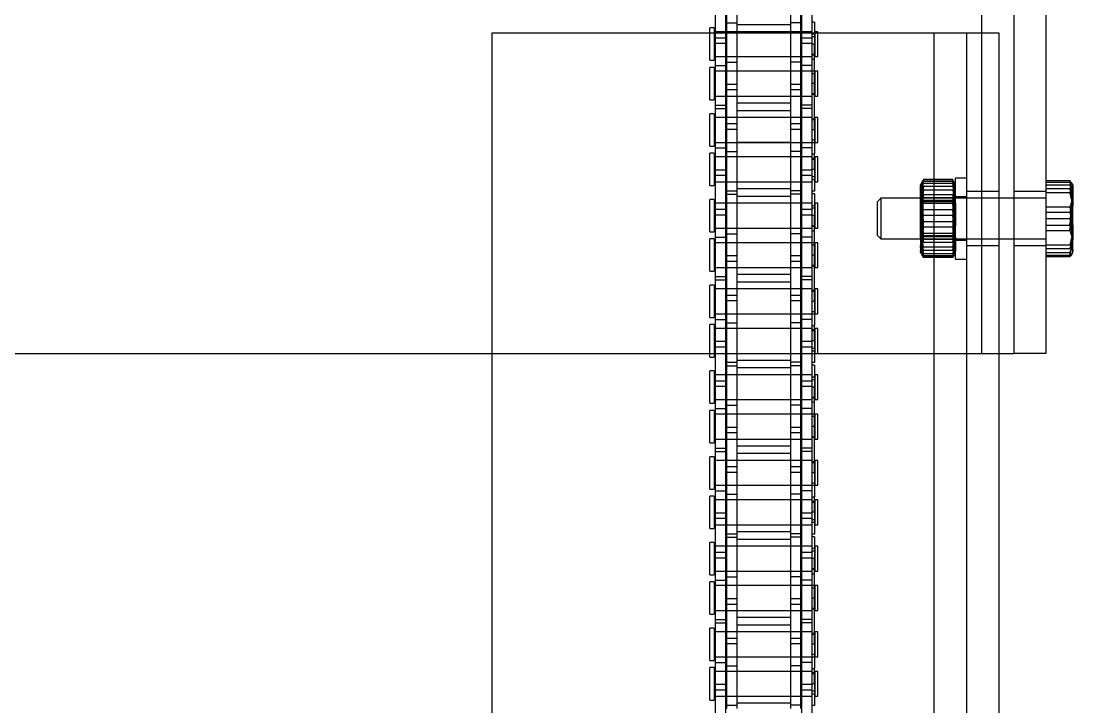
# Model space of a CAD drawing. Header units: metres. Extents: x 0 to 63075, y 0 to 44550.
# Drawn here: x 14245.4 to 14401.1, y 28635.5 to 28737.1 of the extents above; entities that cross this region are included whole.
import ezdxf

# ---------------------------------------------------------------- set-up
doc = ezdxf.new("R2010")
doc.units = ezdxf.units.M
doc.header["$LTSCALE"] = 75
doc.linetypes.add('HIDDEN2', pattern=[4.7625, 3.175, -1.5875])
for name, color, linetype in [('SDM', 7, 'Continuous'), ('SL4', 4, 'Continuous'), ('ST1', 7, 'HIDDEN2')]:
    doc.layers.add(name, color=color, linetype=linetype)

# ---------------------------------------------------------------- blocks, each defined once
blk = doc.blocks.new('A$Ca53c419a')
at = {"layer": 'SL4'}
for p, q in [((2287.24, 420.77), (2287.24, 281.24)), ((1009.76, 281.24), (2334.74, 281.24)), ((2334.74, 281.24), (2334.74, 215.76)), ((2334.74, 249), (2335.47, 249)), ((2335.47, 248.34), (2334.74, 248.34)), ((2334.74, 248.16), (2339, 248.16)), ((2334.92, 248.16), (2334.92, 248.34)), ((2335.47, 248.34), (2335.47, 249)), ((2334.74, 246.64), (2339, 246.64)), ((2334.74, 246.48), (2336.25, 246.48)), ((2334.92, 246.48), (2334.92, 246.64)), ((2336.25, 246.48), (2336.25, 244.96)), ((2336.25, 246.48), (2339.74, 246.48)), ((2334.74, 244.96), (2336.25, 244.96)), ((2336.25, 244.96), (2339.74, 244.96)), ((2334.74, 237.03), (2336.25, 237.03)), ((2336.25, 235.51), (2336.25, 237.03)), ((2336.25, 237.03), (2339.74, 237.03)), ((2334.74, 235.51), (2336.25, 235.51)), ((2334.74, 235.36), (2339, 235.36)), ((2334.92, 235.36), (2334.92, 235.51)), ((2336.25, 235.51), (2339.74, 235.51)), ((2334.74, 233.84), (2339, 233.84)), ((2336.31, 233.51), (2336.31, 233.84)), ((2336.31, 233.51), (2334.74, 233.51)), ((2334.92, 233.47), (2334.74, 233.47)), ((2334.74, 233), (2334.92, 233)), ((2334.92, 233), (2334.92, 233.47)), ((1009.76, 215.76), (2334.74, 215.76)), ((2334.74, 215.76), (2334.74, 206.23)), ((2339.74, 208.76), (2334.74, 208.76)), ((2334.74, 206.23), (1009.76, 206.23)), ((2287.24, 206.23), (2287.24, 204)), ((2304.24, 206.23), (2304.24, 204)), ((2310.24, 204), (2310.24, 206.23)), ((2287.24, 199.24), (2287.24, 204)), ((2387.24, 204), (2287.24, 204)), ((2387.24, 199.24), (2287.24, 199.24)), ((2301.6, 199.24), (2301.6, 195.68)), ((2303.36, 199.24), (2303.36, 195.68)), ((2309, 199.24), (2309, 195.68)), ((2312.88, 199.24), (2312.88, 195.68)), ((2301.99, 195.38), (2302.24, 195.24)), ((2302.24, 195.24), (2302.48, 195.24)), ((2302.48, 195.24), (2306.18, 195.24)), ((2309, 195.68), (2306.18, 195.24)), ((2306.18, 195.24), (2310.94, 195.24)), ((2312.88, 195.68), (2310.94, 195.24)), ((2312.24, 195.24), (2310.94, 195.24)), ((2312.24, 195.24), (2312.49, 195.38)), ((2312.48, 195.43), (2312.88, 195.68))]:
    blk.add_line(p, q, dxfattribs=at)
for points, knots in [([(2302.48, 195.24), (2302.24, 195.29), (2301.94, 195.37), (2301.66, 195.63), (2301.6, 195.68)], [0, 0, 0, 0, 0.788999, 1, 1, 1, 1]), ([(2303.36, 195.68), (2303.13, 195.5), (2302.84, 195.26), (2302.54, 195.24), (2302.48, 195.24)], [0, 0, 0, 0, 0.768151, 1, 1, 1, 1]), ([(2306.18, 195.24), (2306.11, 195.24), (2305.16, 195.24), (2304.22, 195.47), (2303.36, 195.68)], [0, 0, 0, 0, 0.070201, 1, 1, 1, 1]), ([(2310.94, 195.24), (2310.89, 195.24), (2310.24, 195.24), (2309.6, 195.47), (2309, 195.68)], [0, 0, 0, 0, 0.0702006, 1, 1, 1, 1])]:
    blk.add_open_spline(points, degree=3, knots=knots, dxfattribs=at)
at = {"layer": 'ST1'}
for p, q in [((2287.24, 281.24), (2287.24, 208.76)), ((2228.3, 248.16), (2237.4, 248.16)), ((2235.93, 249), (2240.73, 249)), ((2235.93, 249), (2235.93, 248.34)), ((2240.73, 248.34), (2235.93, 248.34)), ((2236.48, 248.34), (2236.48, 233.84)), ((2236.48, 248.16), (2236.48, 246.64)), ((2237.4, 248.16), (2238.26, 248.16)), ((2237.4, 246.64), (2237.4, 248.16)), ((2238.26, 248.16), (2247.35, 248.16)), ((2238.26, 248.16), (2238.26, 246.64)), ((2240.17, 233.84), (2240.17, 248.34)), ((2240.17, 246.64), (2240.17, 248.16)), ((2240.73, 248.34), (2240.73, 249)), ((2241.5, 248.16), (2241.5, 246.64)), ((2241.78, 249), (2246.57, 249)), ((2241.78, 249), (2241.78, 248.34)), ((2246.57, 248.34), (2241.78, 248.34)), ((2242.33, 248.34), (2242.33, 233.84)), ((2242.33, 248.16), (2242.33, 246.64)), ((2246.02, 233.84), (2246.02, 248.34)), ((2246.02, 246.64), (2246.02, 248.16)), ((2246.57, 248.34), (2246.57, 249)), ((2247.35, 248.16), (2247.35, 246.64)), ((2247.35, 248.16), (2253.7, 248.16)), ((2247.85, 248.16), (2247.85, 246.64)), ((2248.63, 249), (2253.43, 249)), ((2248.63, 249), (2248.63, 248.34)), ((2253.43, 248.34), (2248.63, 248.34)), ((2249.18, 248.34), (2249.18, 233.84)), ((2249.18, 248.16), (2249.18, 246.64)), ((2252.87, 233.84), (2252.87, 248.34)), ((2252.87, 246.64), (2252.87, 248.16)), ((2253.43, 248.34), (2253.43, 249)), ((2253.7, 248.16), (2253.7, 246.64)), ((2253.7, 248.16), (2262.8, 248.16)), ((2254.48, 249), (2259.27, 249)), ((2254.48, 249), (2254.48, 248.34)), ((2259.27, 248.34), (2254.48, 248.34)), ((2255.03, 248.34), (2255.03, 233.84)), ((2255.03, 248.16), (2255.03, 246.64)), ((2256.95, 246.64), (2256.95, 248.16)), ((2257.81, 248.16), (2257.81, 246.64)), ((2258.72, 233.84), (2258.72, 248.34)), ((2258.72, 246.64), (2258.72, 248.16)), ((2259.27, 248.34), (2259.27, 249)), ((2261.33, 249), (2266.13, 249)), ((2261.33, 249), (2261.33, 248.34)), ((2266.13, 248.34), (2261.33, 248.34)), ((2261.88, 248.34), (2261.88, 233.84)), ((2261.88, 248.16), (2261.88, 246.64)), ((2262.8, 248.16), (2263.66, 248.16)), ((2262.8, 246.64), (2262.8, 248.16)), ((2263.66, 248.16), (2272.75, 248.16)), ((2263.66, 248.16), (2263.66, 246.64)), ((2265.57, 233.84), (2265.57, 248.34)), ((2265.57, 246.64), (2265.57, 248.16)), ((2266.13, 248.34), (2266.13, 249)), ((2266.9, 248.16), (2266.9, 246.64)), ((2267.18, 249), (2271.97, 249)), ((2267.18, 249), (2267.18, 248.34)), ((2271.97, 248.34), (2267.18, 248.34)), ((2267.73, 248.34), (2267.73, 233.84)), ((2267.73, 248.16), (2267.73, 246.64)), ((2271.42, 233.84), (2271.42, 248.34)), ((2271.42, 246.64), (2271.42, 248.16)), ((2271.97, 248.34), (2271.97, 249)), ((2272.75, 248.16), (2272.75, 246.64)), ((2272.75, 248.16), (2279.1, 248.16)), ((2273.25, 248.16), (2273.25, 246.64)), ((2274.03, 249), (2278.83, 249)), ((2274.03, 249), (2274.03, 248.34)), ((2278.83, 248.34), (2274.03, 248.34)), ((2274.58, 248.34), (2274.58, 233.84)), ((2274.58, 248.16), (2274.58, 246.64)), ((2278.27, 233.84), (2278.27, 248.34)), ((2278.27, 246.64), (2278.27, 248.16)), ((2278.83, 248.34), (2278.83, 249)), ((2279.1, 248.16), (2279.1, 246.64)), ((2279.1, 248.16), (2288.2, 248.16)), ((2279.88, 249), (2284.67, 249)), ((2279.88, 249), (2279.88, 248.34)), ((2284.67, 248.34), (2279.88, 248.34)), ((2280.43, 248.34), (2280.43, 233.84)), ((2280.43, 248.16), (2280.43, 246.64)), ((2282.35, 246.64), (2282.35, 248.16)), ((2283.21, 248.16), (2283.21, 246.64)), ((2284.12, 233.84), (2284.12, 248.34)), ((2284.12, 246.64), (2284.12, 248.16)), ((2284.67, 248.34), (2284.67, 249)), ((2286.73, 249), (2291.53, 249)), ((2286.73, 249), (2286.73, 248.34)), ((2291.53, 248.34), (2286.73, 248.34)), ((2287.28, 248.34), (2287.28, 233.84)), ((2287.28, 248.16), (2287.28, 246.64)), ((2288.2, 248.16), (2289.06, 248.16)), ((2288.2, 246.64), (2288.2, 248.16)), ((2289.06, 248.16), (2298.15, 248.16)), ((2289.06, 248.16), (2289.06, 246.64)), ((2290.97, 233.84), (2290.97, 248.34)), ((2290.97, 246.64), (2290.97, 248.16)), ((2291.53, 248.34), (2291.53, 249)), ((2292.3, 248.16), (2292.3, 246.64)), ((2292.58, 249), (2297.37, 249)), ((2292.58, 249), (2292.58, 248.34)), ((2297.37, 248.34), (2292.58, 248.34)), ((2293.13, 248.34), (2293.13, 233.84)), ((2293.13, 248.16), (2293.13, 246.64)), ((2296.82, 233.84), (2296.82, 248.34)), ((2296.82, 246.64), (2296.82, 248.16)), ((2297.37, 248.34), (2297.37, 249)), ((2298.15, 248.16), (2298.15, 246.64)), ((2298.15, 248.16), (2304.5, 248.16)), ((2298.65, 248.16), (2298.65, 246.64)), ((2299.43, 249), (2304.23, 249)), ((2299.43, 249), (2299.43, 248.34)), ((2304.23, 248.34), (2299.43, 248.34)), ((2299.98, 248.34), (2299.98, 233.84)), ((2299.98, 248.16), (2299.98, 246.64)), ((2303.67, 233.84), (2303.67, 248.34)), ((2303.67, 246.64), (2303.67, 248.16)), ((2304.23, 248.34), (2304.23, 249)), ((2304.5, 248.16), (2304.5, 246.64)), ((2304.5, 248.16), (2313.6, 248.16)), ((2305.28, 249), (2310.07, 249)), ((2305.28, 249), (2305.28, 248.34)), ((2310.07, 248.34), (2305.28, 248.34)), ((2305.83, 248.34), (2305.83, 233.84)), ((2305.83, 248.16), (2305.83, 246.64)), ((2307.75, 246.64), (2307.75, 248.16)), ((2308.61, 248.16), (2308.61, 246.64)), ((2309.52, 233.84), (2309.52, 248.34)), ((2309.52, 246.64), (2309.52, 248.16)), ((2310.07, 248.34), (2310.07, 249)), ((2312.13, 249), (2316.93, 249)), ((2312.13, 249), (2312.13, 248.34)), ((2316.93, 248.34), (2312.13, 248.34)), ((2312.68, 248.34), (2312.68, 233.84)), ((2312.68, 248.16), (2312.68, 246.64)), ((2313.6, 248.16), (2314.46, 248.16)), ((2313.6, 246.64), (2313.6, 248.16)), ((2314.46, 248.16), (2323.55, 248.16)), ((2314.46, 248.16), (2314.46, 246.64)), ((2316.37, 233.84), (2316.37, 248.34)), ((2316.37, 246.64), (2316.37, 248.16)), ((2316.93, 248.34), (2316.93, 249)), ((2317.7, 248.16), (2317.7, 246.64)), ((2317.98, 249), (2322.77, 249)), ((2317.98, 249), (2317.98, 248.34)), ((2322.77, 248.34), (2317.98, 248.34)), ((2318.53, 248.34), (2318.53, 233.84)), ((2318.53, 248.16), (2318.53, 246.64)), ((2322.22, 233.84), (2322.22, 248.34)), ((2322.22, 246.64), (2322.22, 248.16)), ((2322.77, 248.34), (2322.77, 249)), ((2323.55, 248.16), (2323.55, 246.64)), ((2323.55, 248.16), (2329.9, 248.16)), ((2324.05, 248.16), (2324.05, 246.64)), ((2324.83, 249), (2329.63, 249)), ((2324.83, 249), (2324.83, 248.34)), ((2329.63, 248.34), (2324.83, 248.34)), ((2325.38, 248.34), (2325.38, 233.84)), ((2325.38, 248.16), (2325.38, 246.64)), ((2329.07, 233.84), (2329.07, 248.34)), ((2329.07, 246.64), (2329.07, 248.16)), ((2329.63, 248.34), (2329.63, 249)), ((2329.9, 248.16), (2329.9, 246.64)), ((2329.9, 248.16), (2334.74, 248.16)), ((2330.68, 249), (2334.74, 249)), ((2330.68, 249), (2330.68, 248.34)), ((2334.74, 248.34), (2330.68, 248.34)), ((2331.23, 248.34), (2331.23, 233.84)), ((2331.23, 248.16), (2331.23, 246.64)), ((2333.15, 246.64), (2333.15, 248.16)), ((2334.01, 248.16), (2334.01, 246.64)), ((2334.92, 246.64), (2334.92, 248.16)), ((2334.92, 246.64), (2334.92, 248.16)), ((2228.3, 246.64), (2237.4, 246.64)), ((2234.65, 246.48), (2241, 246.48)), ((2235.15, 246.48), (2235.15, 244.96)), ((2236.48, 246.48), (2236.48, 244.96)), ((2237.4, 246.64), (2238.26, 246.64)), ((2238.26, 246.64), (2247.35, 246.64)), ((2240.17, 244.96), (2240.17, 246.48)), ((2241, 246.48), (2241, 244.96)), ((2241, 246.48), (2250.1, 246.48)), ((2242.33, 246.48), (2242.33, 244.96)), ((2244.25, 244.96), (2244.25, 246.48)), ((2245.11, 246.48), (2245.11, 244.96)), ((2246.02, 244.96), (2246.02, 246.48)), ((2247.35, 246.64), (2253.7, 246.64)), ((2249.18, 246.48), (2249.18, 244.96)), ((2250.1, 246.48), (2250.96, 246.48)), ((2250.1, 244.96), (2250.1, 246.48)), ((2250.96, 246.48), (2260.05, 246.48)), ((2250.96, 246.48), (2250.96, 244.96)), ((2252.87, 244.96), (2252.87, 246.48)), ((2253.7, 246.64), (2262.8, 246.64)), ((2254.2, 246.48), (2254.2, 244.96)), ((2255.03, 246.48), (2255.03, 244.96)), ((2258.72, 244.96), (2258.72, 246.48)), ((2260.05, 246.48), (2260.05, 244.96)), ((2260.05, 246.48), (2266.4, 246.48)), ((2260.55, 246.48), (2260.55, 244.96)), ((2261.88, 246.48), (2261.88, 244.96)), ((2262.8, 246.64), (2263.66, 246.64)), ((2263.66, 246.64), (2272.75, 246.64)), ((2265.57, 244.96), (2265.57, 246.48)), ((2266.4, 246.48), (2266.4, 244.96)), ((2266.4, 246.48), (2275.5, 246.48)), ((2267.73, 246.48), (2267.73, 244.96)), ((2269.65, 244.96), (2269.65, 246.48)), ((2270.51, 246.48), (2270.51, 244.96)), ((2271.42, 244.96), (2271.42, 246.48)), ((2272.75, 246.64), (2279.1, 246.64)), ((2274.58, 246.48), (2274.58, 244.96)), ((2275.5, 246.48), (2276.36, 246.48)), ((2275.5, 244.96), (2275.5, 246.48)), ((2276.36, 246.48), (2285.45, 246.48)), ((2276.36, 246.48), (2276.36, 244.96)), ((2278.27, 244.96), (2278.27, 246.48)), ((2279.1, 246.64), (2288.2, 246.64)), ((2279.6, 246.48), (2279.6, 244.96)), ((2280.43, 246.48), (2280.43, 244.96)), ((2284.12, 244.96), (2284.12, 246.48)), ((2285.45, 246.48), (2285.45, 244.96)), ((2285.45, 246.48), (2291.8, 246.48)), ((2285.95, 246.48), (2285.95, 244.96)), ((2287.28, 246.48), (2287.28, 244.96)), ((2288.2, 246.64), (2289.06, 246.64)), ((2289.06, 246.64), (2298.15, 246.64)), ((2290.97, 244.96), (2290.97, 246.48)), ((2291.8, 246.48), (2291.8, 244.96)), ((2291.8, 246.48), (2300.9, 246.48)), ((2293.13, 246.48), (2293.13, 244.96)), ((2295.05, 244.96), (2295.05, 246.48)), ((2295.91, 246.48), (2295.91, 244.96)), ((2296.82, 244.96), (2296.82, 246.48)), ((2298.15, 246.64), (2304.5, 246.64)), ((2299.98, 246.48), (2299.98, 244.96)), ((2300.9, 246.48), (2301.76, 246.48)), ((2300.9, 244.96), (2300.9, 246.48)), ((2301.76, 246.48), (2310.85, 246.48)), ((2301.76, 246.48), (2301.76, 244.96)), ((2303.67, 244.96), (2303.67, 246.48)), ((2304.5, 246.64), (2313.6, 246.64)), ((2305, 246.48), (2305, 244.96)), ((2305.83, 246.48), (2305.83, 244.96)), ((2309.52, 244.96), (2309.52, 246.48)), ((2310.85, 246.48), (2310.85, 244.96)), ((2310.85, 246.48), (2317.2, 246.48)), ((2311.35, 246.48), (2311.35, 244.96)), ((2312.68, 246.48), (2312.68, 244.96)), ((2313.6, 246.64), (2314.46, 246.64)), ((2314.46, 246.64), (2323.55, 246.64)), ((2316.37, 244.96), (2316.37, 246.48)), ((2317.2, 246.48), (2317.2, 244.96)), ((2317.2, 246.48), (2326.3, 246.48)), ((2318.53, 246.48), (2318.53, 244.96)), ((2320.45, 244.96), (2320.45, 246.48)), ((2321.31, 246.48), (2321.31, 244.96)), ((2322.22, 244.96), (2322.22, 246.48)), ((2323.55, 246.64), (2329.9, 246.64)), ((2325.38, 246.48), (2325.38, 244.96)), ((2326.3, 246.48), (2327.16, 246.48)), ((2326.3, 244.96), (2326.3, 246.48)), ((2327.16, 246.48), (2334.74, 246.48)), ((2327.16, 246.48), (2327.16, 244.96)), ((2329.07, 244.96), (2329.07, 246.48)), ((2329.9, 246.64), (2334.74, 246.64)), ((2330.4, 246.48), (2330.4, 244.96)), ((2331.23, 246.48), (2331.23, 244.96)), ((2334.92, 235.51), (2334.92, 246.48)), ((2334.92, 244.96), (2334.92, 246.48)), ((2336.25, 246.48), (2336.25, 244.96)), ((2234.65, 244.96), (2241, 244.96)), ((2235.44, 237.03), (2235.44, 244.96)), ((2236.48, 244.96), (2236.48, 237.03)), ((2240.17, 237.03), (2240.17, 244.96)), ((2240.22, 244.96), (2240.22, 237.03)), ((2241, 244.96), (2250.1, 244.96)), ((2242.29, 237.03), (2242.29, 244.96)), ((2242.33, 244.96), (2242.33, 237.03)), ((2246.02, 237.03), (2246.02, 244.96)), ((2247.07, 244.96), (2247.07, 237.03)), ((2248.14, 237.03), (2248.14, 244.96)), ((2249.18, 244.96), (2249.18, 237.03)), ((2250.1, 244.96), (2250.96, 244.96)), ((2250.96, 244.96), (2260.05, 244.96)), ((2252.87, 237.03), (2252.87, 244.96)), ((2252.92, 244.96), (2252.92, 237.03)), ((2254.99, 237.03), (2254.99, 244.96)), ((2255.03, 244.96), (2255.03, 237.03)), ((2258.72, 237.03), (2258.72, 244.96)), ((2259.77, 244.96), (2259.77, 237.03)), ((2260.05, 244.96), (2266.4, 244.96)), ((2260.84, 237.03), (2260.84, 244.96)), ((2261.88, 244.96), (2261.88, 237.03)), ((2265.57, 237.03), (2265.57, 244.96)), ((2265.62, 244.96), (2265.62, 237.03)), ((2266.4, 244.96), (2275.5, 244.96)), ((2267.69, 237.03), (2267.69, 244.96)), ((2267.73, 244.96), (2267.73, 237.03)), ((2271.42, 237.03), (2271.42, 244.96)), ((2272.47, 244.96), (2272.47, 237.03)), ((2273.54, 237.03), (2273.54, 244.96)), ((2274.58, 244.96), (2274.58, 237.03)), ((2275.5, 244.96), (2276.36, 244.96)), ((2276.36, 244.96), (2285.45, 244.96)), ((2278.27, 237.03), (2278.27, 244.96)), ((2278.32, 244.96), (2278.32, 237.03)), ((2280.39, 237.03), (2280.39, 244.96)), ((2280.43, 244.96), (2280.43, 237.03)), ((2284.12, 237.03), (2284.12, 244.96)), ((2285.17, 244.96), (2285.17, 237.03)), ((2285.45, 244.96), (2291.8, 244.96)), ((2286.24, 237.03), (2286.24, 244.96)), ((2287.28, 244.96), (2287.28, 237.03)), ((2290.97, 237.03), (2290.97, 244.96)), ((2291.02, 244.96), (2291.02, 237.03)), ((2291.8, 244.96), (2300.9, 244.96)), ((2293.09, 237.03), (2293.09, 244.96)), ((2293.13, 244.96), (2293.13, 237.03)), ((2296.82, 237.03), (2296.82, 244.96)), ((2297.87, 244.96), (2297.87, 237.03)), ((2298.94, 237.03), (2298.94, 244.96)), ((2299.98, 244.96), (2299.98, 237.03)), ((2300.9, 244.96), (2301.76, 244.96)), ((2301.76, 244.96), (2310.85, 244.96)), ((2303.67, 237.03), (2303.67, 244.96)), ((2303.72, 244.96), (2303.72, 237.03)), ((2305.79, 237.03), (2305.79, 244.96)), ((2305.83, 244.96), (2305.83, 237.03)), ((2309.52, 237.03), (2309.52, 244.96)), ((2310.57, 244.96), (2310.57, 237.03)), ((2310.85, 244.96), (2317.2, 244.96)), ((2311.64, 237.03), (2311.64, 244.96)), ((2312.68, 244.96), (2312.68, 237.03)), ((2316.37, 237.03), (2316.37, 244.96)), ((2316.42, 244.96), (2316.42, 237.03)), ((2317.2, 244.96), (2326.3, 244.96)), ((2318.49, 237.03), (2318.49, 244.96)), ((2318.53, 244.96), (2318.53, 237.03)), ((2322.22, 237.03), (2322.22, 244.96)), ((2323.27, 244.96), (2323.27, 237.03)), ((2324.34, 237.03), (2324.34, 244.96)), ((2325.38, 244.96), (2325.38, 237.03)), ((2326.3, 244.96), (2327.16, 244.96)), ((2327.16, 244.96), (2334.74, 244.96)), ((2329.07, 237.03), (2329.07, 244.96)), ((2329.12, 244.96), (2329.12, 237.03)), ((2331.19, 237.03), (2331.19, 244.96)), ((2331.23, 244.96), (2331.23, 237.03)), ((2334.92, 237.03), (2334.92, 244.96)), ((2335.97, 244.96), (2335.97, 237.03)), ((2234.65, 237.03), (2241, 237.03)), ((2235.15, 235.51), (2235.15, 237.03)), ((2236.48, 237.03), (2236.48, 235.51)), ((2240.17, 235.51), (2240.17, 237.03)), ((2241, 235.51), (2241, 237.03)), ((2241, 237.03), (2250.1, 237.03)), ((2242.33, 237.03), (2242.33, 235.51)), ((2244.25, 235.51), (2244.25, 237.03)), ((2245.11, 237.03), (2245.11, 235.51)), ((2246.02, 235.51), (2246.02, 237.03)), ((2249.18, 237.03), (2249.18, 235.51)), ((2250.1, 237.03), (2250.96, 237.03)), ((2250.1, 235.51), (2250.1, 237.03)), ((2250.96, 237.03), (2260.05, 237.03)), ((2250.96, 237.03), (2250.96, 235.51)), ((2252.87, 235.51), (2252.87, 237.03)), ((2254.2, 235.51), (2254.2, 237.03)), ((2255.03, 237.03), (2255.03, 235.51)), ((2258.72, 235.51), (2258.72, 237.03)), ((2260.05, 235.51), (2260.05, 237.03)), ((2260.05, 237.03), (2266.4, 237.03)), ((2260.55, 235.51), (2260.55, 237.03)), ((2261.88, 237.03), (2261.88, 235.51)), ((2265.57, 235.51), (2265.57, 237.03)), ((2266.4, 235.51), (2266.4, 237.03)), ((2266.4, 237.03), (2275.5, 237.03)), ((2267.73, 237.03), (2267.73, 235.51)), ((2269.65, 235.51), (2269.65, 237.03)), ((2270.51, 237.03), (2270.51, 235.51)), ((2271.42, 235.51), (2271.42, 237.03)), ((2274.58, 237.03), (2274.58, 235.51)), ((2275.5, 237.03), (2276.36, 237.03)), ((2275.5, 235.51), (2275.5, 237.03)), ((2276.36, 237.03), (2285.45, 237.03)), ((2276.36, 237.03), (2276.36, 235.51)), ((2278.27, 235.51), (2278.27, 237.03)), ((2279.6, 235.51), (2279.6, 237.03)), ((2280.43, 237.03), (2280.43, 235.51)), ((2284.12, 235.51), (2284.12, 237.03)), ((2285.45, 235.51), (2285.45, 237.03)), ((2285.45, 237.03), (2291.8, 237.03)), ((2285.95, 235.51), (2285.95, 237.03)), ((2287.28, 237.03), (2287.28, 235.51)), ((2290.97, 235.51), (2290.97, 237.03)), ((2291.8, 235.51), (2291.8, 237.03)), ((2291.8, 237.03), (2300.9, 237.03)), ((2293.13, 237.03), (2293.13, 235.51)), ((2295.05, 235.51), (2295.05, 237.03)), ((2295.91, 237.03), (2295.91, 235.51)), ((2296.82, 235.51), (2296.82, 237.03)), ((2299.98, 237.03), (2299.98, 235.51)), ((2300.9, 237.03), (2301.76, 237.03)), ((2300.9, 235.51), (2300.9, 237.03)), ((2301.76, 237.03), (2310.85, 237.03)), ((2301.76, 237.03), (2301.76, 235.51)), ((2303.67, 235.51), (2303.67, 237.03)), ((2305, 235.51), (2305, 237.03)), ((2305.83, 237.03), (2305.83, 235.51)), ((2309.52, 235.51), (2309.52, 237.03)), ((2310.85, 235.51), (2310.85, 237.03)), ((2310.85, 237.03), (2317.2, 237.03)), ((2311.35, 235.51), (2311.35, 237.03)), ((2312.68, 237.03), (2312.68, 235.51)), ((2316.37, 235.51), (2316.37, 237.03)), ((2317.2, 235.51), (2317.2, 237.03)), ((2317.2, 237.03), (2326.3, 237.03)), ((2318.53, 237.03), (2318.53, 235.51)), ((2320.45, 235.51), (2320.45, 237.03)), ((2321.31, 237.03), (2321.31, 235.51)), ((2322.22, 235.51), (2322.22, 237.03)), ((2325.38, 237.03), (2325.38, 235.51)), ((2326.3, 237.03), (2327.16, 237.03)), ((2326.3, 235.51), (2326.3, 237.03)), ((2327.16, 237.03), (2334.74, 237.03)), ((2327.16, 237.03), (2327.16, 235.51)), ((2329.07, 235.51), (2329.07, 237.03)), ((2330.4, 235.51), (2330.4, 237.03)), ((2331.23, 237.03), (2331.23, 235.51)), ((2334.92, 235.51), (2334.92, 237.03)), ((2336.25, 235.51), (2336.25, 237.03)), ((2228.3, 235.36), (2237.4, 235.36)), ((2234.65, 235.51), (2241, 235.51)), ((2236.48, 235.36), (2236.48, 233.84)), ((2237.4, 235.36), (2238.26, 235.36)), ((2237.4, 233.84), (2237.4, 235.36)), ((2238.26, 235.36), (2247.35, 235.36)), ((2238.26, 235.36), (2238.26, 233.84)), ((2240.17, 233.84), (2240.17, 235.36)), ((2241, 235.51), (2250.1, 235.51)), ((2241.5, 233.84), (2241.5, 235.36)), ((2242.33, 235.36), (2242.33, 233.51)), ((2246.02, 233.84), (2246.02, 235.36)), ((2247.35, 233.84), (2247.35, 235.36)), ((2247.35, 235.36), (2253.7, 235.36)), ((2247.85, 233.84), (2247.85, 235.36)), ((2249.18, 235.36), (2249.18, 233.84)), ((2250.1, 235.51), (2250.96, 235.51)), ((2250.96, 235.51), (2260.05, 235.51)), ((2252.87, 233.51), (2252.87, 235.36)), ((2253.7, 233.84), (2253.7, 235.36)), ((2253.7, 235.36), (2262.8, 235.36)), ((2255.03, 235.36), (2255.03, 233.84)), ((2256.95, 233.84), (2256.95, 235.36)), ((2257.81, 235.36), (2257.81, 233.84)), ((2258.72, 233.84), (2258.72, 235.36)), ((2260.05, 235.51), (2266.4, 235.51)), ((2261.88, 235.36), (2261.88, 233.84)), ((2262.8, 235.36), (2263.66, 235.36)), ((2262.8, 233.84), (2262.8, 235.36)), ((2263.66, 235.36), (2272.75, 235.36)), ((2263.66, 235.36), (2263.66, 233.84)), ((2265.57, 233.84), (2265.57, 235.36)), ((2266.4, 235.51), (2275.5, 235.51)), ((2266.9, 233.84), (2266.9, 235.36)), ((2267.73, 235.36), (2267.73, 233.51)), ((2271.42, 233.84), (2271.42, 235.36)), ((2272.75, 233.84), (2272.75, 235.36)), ((2272.75, 235.36), (2279.1, 235.36)), ((2273.25, 233.84), (2273.25, 235.36)), ((2274.58, 235.36), (2274.58, 233.84)), ((2275.5, 235.51), (2276.36, 235.51)), ((2276.36, 235.51), (2285.45, 235.51)), ((2278.27, 233.51), (2278.27, 235.36)), ((2279.1, 233.84), (2279.1, 235.36)), ((2279.1, 235.36), (2288.2, 235.36)), ((2280.43, 235.36), (2280.43, 233.84)), ((2282.35, 233.84), (2282.35, 235.36)), ((2283.21, 235.36), (2283.21, 233.84)), ((2284.12, 233.84), (2284.12, 235.36)), ((2285.45, 235.51), (2291.8, 235.51)), ((2287.28, 235.36), (2287.28, 233.84)), ((2288.2, 235.36), (2289.06, 235.36)), ((2288.2, 233.84), (2288.2, 235.36)), ((2289.06, 235.36), (2298.15, 235.36)), ((2289.06, 235.36), (2289.06, 233.84)), ((2290.97, 233.84), (2290.97, 235.36)), ((2291.8, 235.51), (2300.9, 235.51)), ((2292.3, 233.84), (2292.3, 235.36)), ((2293.13, 235.36), (2293.13, 233.51)), ((2296.82, 233.84), (2296.82, 235.36)), ((2298.15, 233.84), (2298.15, 235.36)), ((2298.15, 235.36), (2304.5, 235.36)), ((2298.65, 233.84), (2298.65, 235.36)), ((2299.98, 235.36), (2299.98, 233.84)), ((2300.9, 235.51), (2301.76, 235.51)), ((2301.76, 235.51), (2310.85, 235.51)), ((2303.67, 233.51), (2303.67, 235.36)), ((2304.5, 233.84), (2304.5, 235.36)), ((2304.5, 235.36), (2313.6, 235.36)), ((2305.83, 235.36), (2305.83, 233.84)), ((2307.75, 233.84), (2307.75, 235.36)), ((2308.61, 235.36), (2308.61, 233.84)), ((2309.52, 233.84), (2309.52, 235.36)), ((2310.85, 235.51), (2317.2, 235.51)), ((2312.68, 235.36), (2312.68, 233.84)), ((2313.6, 235.36), (2314.46, 235.36)), ((2313.6, 233.84), (2313.6, 235.36)), ((2314.46, 235.36), (2323.55, 235.36)), ((2314.46, 235.36), (2314.46, 233.84)), ((2316.37, 233.84), (2316.37, 235.36)), ((2317.2, 235.51), (2326.3, 235.51)), ((2317.7, 233.84), (2317.7, 235.36)), ((2318.53, 235.36), (2318.53, 233.51)), ((2322.22, 233.84), (2322.22, 235.36)), ((2323.55, 233.84), (2323.55, 235.36)), ((2323.55, 235.36), (2329.9, 235.36)), ((2324.05, 233.84), (2324.05, 235.36)), ((2325.38, 235.36), (2325.38, 233.84)), ((2326.3, 235.51), (2327.16, 235.51)), ((2327.16, 235.51), (2334.74, 235.51)), ((2329.07, 233.51), (2329.07, 235.36)), ((2329.9, 233.84), (2329.9, 235.36)), ((2329.9, 235.36), (2334.74, 235.36)), ((2331.23, 235.36), (2331.23, 233.84)), ((2333.15, 233.84), (2333.15, 235.36)), ((2334.01, 235.36), (2334.01, 233.84)), ((2334.92, 233.84), (2334.92, 235.36)), ((2334.92, 233.84), (2334.92, 235.36)), ((2228.3, 233.84), (2237.4, 233.84)), ((2235.1, 233.51), (2235.1, 233.84)), ((2236.85, 233.84), (2236.85, 233.47)), ((2237.22, 233.51), (2237.22, 233.84)), ((2237.4, 233.84), (2238.26, 233.84)), ((2238.26, 233.84), (2247.35, 233.84)), ((2238.33, 233.51), (2238.33, 233.84)), ((2239.8, 233.47), (2239.8, 233.84)), ((2239.95, 233.51), (2239.95, 233.84)), ((2240.62, 233.84), (2240.62, 233.51)), ((2242.7, 233.84), (2242.7, 233.47)), ((2244.18, 233.51), (2244.18, 233.84)), ((2245.65, 233.47), (2245.65, 233.84)), ((2245.8, 233.51), (2245.8, 233.84)), ((2247.35, 233.84), (2253.7, 233.84)), ((2249.41, 233.51), (2249.41, 233.84)), ((2249.55, 233.84), (2249.55, 233.47)), ((2251.03, 233.51), (2251.03, 233.84)), ((2252.5, 233.47), (2252.5, 233.84)), ((2253.7, 233.84), (2262.8, 233.84)), ((2254.58, 233.51), (2254.58, 233.84)), ((2255.26, 233.51), (2255.26, 233.84)), ((2255.4, 233.84), (2255.4, 233.47)), ((2256.88, 233.51), (2256.88, 233.84)), ((2257.98, 233.51), (2257.98, 233.84)), ((2258.35, 233.47), (2258.35, 233.84)), ((2260.11, 233.51), (2260.11, 233.84)), ((2260.5, 233.51), (2260.5, 233.84)), ((2262.25, 233.84), (2262.25, 233.47)), ((2262.62, 233.51), (2262.62, 233.84)), ((2262.8, 233.84), (2263.66, 233.84)), ((2263.66, 233.84), (2272.75, 233.84)), ((2263.73, 233.51), (2263.73, 233.84)), ((2265.2, 233.47), (2265.2, 233.84)), ((2265.35, 233.51), (2265.35, 233.84)), ((2266.02, 233.84), (2266.02, 233.51)), ((2268.1, 233.84), (2268.1, 233.47)), ((2269.58, 233.51), (2269.58, 233.84)), ((2271.05, 233.47), (2271.05, 233.84)), ((2271.19, 233.51), (2271.19, 233.84)), ((2272.75, 233.84), (2279.1, 233.84)), ((2274.81, 233.51), (2274.81, 233.84)), ((2274.95, 233.84), (2274.95, 233.47)), ((2276.43, 233.51), (2276.43, 233.84)), ((2277.9, 233.47), (2277.9, 233.84)), ((2279.1, 233.84), (2288.2, 233.84)), ((2279.98, 233.51), (2279.98, 233.84)), ((2280.66, 233.51), (2280.66, 233.84)), ((2280.8, 233.84), (2280.8, 233.47)), ((2282.28, 233.51), (2282.28, 233.84)), ((2283.38, 233.51), (2283.38, 233.84)), ((2283.75, 233.47), (2283.75, 233.84)), ((2285.51, 233.51), (2285.51, 233.84)), ((2285.9, 233.51), (2285.9, 233.84)), ((2287.65, 233.84), (2287.65, 233.47)), ((2288.02, 233.51), (2288.02, 233.84)), ((2288.2, 233.84), (2289.06, 233.84)), ((2289.06, 233.84), (2298.15, 233.84)), ((2289.13, 233.51), (2289.13, 233.84)), ((2290.6, 233.47), (2290.6, 233.84)), ((2290.75, 233.51), (2290.75, 233.84)), ((2291.42, 233.84), (2291.42, 233.51)), ((2293.5, 233.84), (2293.5, 233.47)), ((2294.98, 233.51), (2294.98, 233.84)), ((2296.45, 233.47), (2296.45, 233.84)), ((2296.59, 233.51), (2296.59, 233.84)), ((2298.15, 233.84), (2304.5, 233.84)), ((2300.21, 233.51), (2300.21, 233.84)), ((2300.35, 233.84), (2300.35, 233.47)), ((2301.83, 233.51), (2301.83, 233.84)), ((2303.3, 233.47), (2303.3, 233.84)), ((2304.5, 233.84), (2313.6, 233.84)), ((2305.38, 233.51), (2305.38, 233.84)), ((2306.06, 233.51), (2306.06, 233.84)), ((2306.2, 233.84), (2306.2, 233.47)), ((2307.68, 233.51), (2307.68, 233.84)), ((2308.78, 233.51), (2308.78, 233.84)), ((2309.15, 233.47), (2309.15, 233.84)), ((2310.91, 233.51), (2310.91, 233.84)), ((2311.3, 233.51), (2311.3, 233.84)), ((2313.05, 233.84), (2313.05, 233.47)), ((2313.42, 233.51), (2313.42, 233.84)), ((2313.6, 233.84), (2314.46, 233.84)), ((2314.46, 233.84), (2323.55, 233.84)), ((2314.53, 233.51), (2314.53, 233.84)), ((2316, 233.47), (2316, 233.84)), ((2316.15, 233.51), (2316.15, 233.84)), ((2316.82, 233.84), (2316.82, 233.51)), ((2318.9, 233.84), (2318.9, 233.47)), ((2320.38, 233.51), (2320.38, 233.84)), ((2321.85, 233.47), (2321.85, 233.84)), ((2321.99, 233.51), (2321.99, 233.84)), ((2323.55, 233.84), (2329.9, 233.84)), ((2325.61, 233.51), (2325.61, 233.84)), ((2325.75, 233.84), (2325.75, 233.47)), ((2327.23, 233.51), (2327.23, 233.84)), ((2328.7, 233.47), (2328.7, 233.84)), ((2329.9, 233.84), (2334.74, 233.84)), ((2330.78, 233.51), (2330.78, 233.84)), ((2331.46, 233.51), (2331.46, 233.84)), ((2331.6, 233.84), (2331.6, 233.47)), ((2333.08, 233.51), (2333.08, 233.84)), ((2334.18, 233.51), (2334.18, 233.84)), ((2334.55, 233.47), (2334.55, 233.84)), ((2238.33, 233.51), (2235.1, 233.51)), ((2240.17, 233.47), (2236.48, 233.47)), ((2236.48, 233.47), (2236.48, 233)), ((2236.48, 233), (2240.17, 233)), ((2238.33, 233.51), (2240.62, 233.51)), ((2240.17, 233), (2240.17, 233.47)), ((2244.18, 233.51), (2240.62, 233.51)), ((2246.02, 233.47), (2242.33, 233.47)), ((2242.33, 233.47), (2242.33, 233)), ((2242.33, 233), (2246.02, 233)), ((2244.18, 233.51), (2256.88, 233.51)), ((2246.02, 233), (2246.02, 233.47)), ((2252.87, 233.47), (2249.18, 233.47)), ((2249.18, 233.47), (2249.18, 233)), ((2249.18, 233), (2252.87, 233)), ((2252.87, 233), (2252.87, 233.47)), ((2258.72, 233.47), (2255.03, 233.47)), ((2255.03, 233.47), (2255.03, 233)), ((2255.03, 233), (2258.72, 233)), ((2260.11, 233.51), (2256.88, 233.51)), ((2258.72, 233), (2258.72, 233.47)), ((2263.73, 233.51), (2260.5, 233.51)), ((2265.57, 233.47), (2261.88, 233.47)), ((2261.88, 233.47), (2261.88, 233)), ((2261.88, 233), (2265.57, 233)), ((2263.73, 233.51), (2266.02, 233.51)), ((2265.57, 233), (2265.57, 233.47)), ((2269.58, 233.51), (2266.02, 233.51)), ((2271.42, 233.47), (2267.73, 233.47)), ((2267.73, 233.47), (2267.73, 233)), ((2267.73, 233), (2271.42, 233)), ((2269.58, 233.51), (2282.28, 233.51)), ((2271.42, 233), (2271.42, 233.47)), ((2278.27, 233.47), (2274.58, 233.47)), ((2274.58, 233.47), (2274.58, 233)), ((2274.58, 233), (2278.27, 233)), ((2278.27, 233), (2278.27, 233.47)), ((2284.12, 233.47), (2280.43, 233.47)), ((2280.43, 233.47), (2280.43, 233)), ((2280.43, 233), (2284.12, 233)), ((2285.51, 233.51), (2282.28, 233.51)), ((2284.12, 233), (2284.12, 233.47)), ((2289.13, 233.51), (2285.9, 233.51)), ((2290.97, 233.47), (2287.28, 233.47)), ((2287.28, 233.47), (2287.28, 233)), ((2287.28, 233), (2290.97, 233)), ((2289.13, 233.51), (2291.42, 233.51)), ((2290.97, 233), (2290.97, 233.47)), ((2294.98, 233.51), (2291.42, 233.51)), ((2296.82, 233.47), (2293.13, 233.47)), ((2293.13, 233.47), (2293.13, 233)), ((2293.13, 233), (2296.82, 233)), ((2294.98, 233.51), (2307.68, 233.51)), ((2296.82, 233), (2296.82, 233.47)), ((2303.67, 233.47), (2299.98, 233.47)), ((2299.98, 233.47), (2299.98, 233)), ((2299.98, 233), (2303.67, 233)), ((2303.67, 233), (2303.67, 233.47)), ((2309.52, 233.47), (2305.83, 233.47)), ((2305.83, 233.47), (2305.83, 233)), ((2305.83, 233), (2309.52, 233)), ((2310.91, 233.51), (2307.68, 233.51)), ((2309.52, 233), (2309.52, 233.47)), ((2314.53, 233.51), (2311.3, 233.51)), ((2316.37, 233.47), (2312.68, 233.47)), ((2312.68, 233.47), (2312.68, 233)), ((2312.68, 233), (2316.37, 233)), ((2314.53, 233.51), (2316.82, 233.51)), ((2316.37, 233), (2316.37, 233.47)), ((2320.38, 233.51), (2316.82, 233.51)), ((2322.22, 233.47), (2318.53, 233.47)), ((2318.53, 233.47), (2318.53, 233)), ((2318.53, 233), (2322.22, 233)), ((2320.38, 233.51), (2333.08, 233.51)), ((2322.22, 233), (2322.22, 233.47)), ((2329.07, 233.47), (2325.38, 233.47)), ((2325.38, 233.47), (2325.38, 233)), ((2325.38, 233), (2329.07, 233)), ((2329.07, 233), (2329.07, 233.47)), ((2334.74, 233.47), (2331.23, 233.47)), ((2331.23, 233.47), (2331.23, 233)), ((2331.23, 233), (2334.74, 233)), ((2334.74, 233.51), (2333.08, 233.51)), ((2304.79, 224.24), (2304.24, 223.68)), ((2310.24, 223.68), (2304.24, 223.68)), ((2304.24, 223.68), (2304.24, 206.23)), ((2309.68, 224.24), (2304.79, 224.24)), ((2310.24, 223.68), (2309.68, 224.24)), ((2310.24, 206.23), (2310.24, 223.68)), ((2301.47, 213.04), (2301.47, 217.35)), ((2301.51, 213.04), (2301.51, 217.35)), ((2301.82, 217.56), (2301.57, 217.41)), ((2301.72, 213.04), (2301.72, 217.35)), ((2302.11, 217.72), (2301.82, 217.56)), ((2302.02, 213.04), (2302.02, 217.35)), ((2302.22, 217.79), (2302.11, 217.72)), ((2302.24, 217.8), (2302.22, 217.79)), ((2302.24, 217.8), (2302.25, 217.8)), ((2304.39, 217.8), (2302.24, 217.8)), ((2302.49, 217.35), (2305.11, 217.8)), ((2302.49, 213.04), (2302.49, 217.35)), ((2304.16, 217.35), (2302.81, 217.8)), ((2303, 217.35), (2305.76, 217.8)), ((2303, 213.04), (2303, 217.35)), ((2305.03, 217.35), (2303.27, 217.8)), ((2303.72, 217.35), (2306.59, 217.8)), ((2303.72, 213.04), (2303.72, 217.35)), ((2305.96, 217.35), (2303.84, 217.8)), ((2304.16, 213.04), (2304.16, 217.35)), ((2304.24, 217.8), (2304.74, 217.45)), ((2306.76, 217.35), (2304.39, 217.8)), ((2304.39, 217.8), (2309.37, 217.8)), ((2304.55, 217.35), (2307.43, 217.8)), ((2304.55, 213.04), (2304.55, 217.35)), ((2309.74, 217.45), (2304.74, 217.45)), ((2304.74, 217.45), (2304.74, 212.97)), ((2305.03, 213.04), (2305.03, 217.35)), ((2305.96, 213.04), (2305.96, 217.35)), ((2306.76, 213.04), (2306.76, 217.35)), ((2309.93, 217.35), (2307.04, 217.8)), ((2307.72, 217.35), (2310.09, 217.8)), ((2307.72, 213.04), (2307.72, 217.35)), ((2310.75, 217.35), (2307.89, 217.8)), ((2308.52, 217.35), (2310.64, 217.8)), ((2308.52, 213.04), (2308.52, 217.35)), ((2311.47, 217.35), (2308.71, 217.8)), ((2311.98, 217.35), (2309.37, 217.8)), ((2309.37, 217.8), (2312.22, 217.8)), ((2309.45, 217.35), (2311.21, 217.8)), ((2309.45, 213.04), (2309.45, 217.35)), ((2309.74, 217.45), (2310.24, 217.8)), ((2309.74, 212.97), (2309.74, 217.45)), ((2309.93, 213.04), (2309.93, 217.35)), ((2310.32, 217.35), (2311.66, 217.8)), ((2310.32, 213.04), (2310.32, 217.35)), ((2310.75, 213.04), (2310.75, 217.35)), ((2311.47, 213.04), (2311.47, 217.35)), ((2311.98, 213.04), (2311.98, 217.35)), ((2312.22, 217.8), (2312.24, 217.8)), ((2312.25, 217.79), (2312.24, 217.8)), ((2312.37, 217.72), (2312.25, 217.79)), ((2312.36, 217.69), (2312.75, 217.35)), ((2312.65, 217.56), (2312.37, 217.72)), ((2312.46, 213.04), (2312.46, 217.35)), ((2312.9, 217.41), (2312.65, 217.56)), ((2312.75, 213.04), (2312.75, 217.35)), ((2312.89, 217.39), (2313.01, 217.35)), ((2312.96, 213.04), (2312.96, 217.35)), ((2313.01, 213.04), (2313.01, 217.35)), ((1009.76, 215.76), (2334.74, 215.76)), ((2301.24, 212.6), (2301.52, 212.6)), ((2301.24, 212.6), (2301.24, 211)), ((2301.52, 212.6), (2313.24, 212.6)), ((2301.57, 212.98), (2301.82, 212.84)), ((2301.82, 212.84), (2302.11, 212.67)), ((2302.11, 212.67), (2302.22, 212.61)), ((2302.22, 212.61), (2302.24, 212.6)), ((2302.49, 213.04), (2305.11, 212.6)), ((2304.16, 213.04), (2302.81, 212.6)), ((2303, 213.04), (2305.76, 212.6)), ((2305.03, 213.04), (2303.27, 212.6)), ((2303.72, 213.04), (2306.59, 212.6)), ((2305.96, 213.04), (2303.84, 212.6)), ((2304.04, 212.6), (2304.04, 211)), ((2304.74, 212.97), (2304.24, 212.62)), ((2304.24, 212.62), (2310.23, 212.62)), ((2306.76, 213.04), (2304.39, 212.6)), ((2304.55, 213.04), (2307.43, 212.6)), ((2304.74, 212.97), (2309.74, 212.97)), ((2309.93, 213.04), (2307.04, 212.6)), ((2307.72, 213.04), (2310.09, 212.6)), ((2310.75, 213.04), (2307.89, 212.6)), ((2308.52, 213.04), (2310.64, 212.6)), ((2311.47, 213.04), (2308.71, 212.6)), ((2311.98, 213.04), (2309.37, 212.6)), ((2309.45, 213.04), (2311.21, 212.6)), ((2310.24, 212.62), (2309.74, 212.97)), ((2310.23, 212.62), (2310.24, 212.62)), ((2310.24, 212.6), (2310.24, 212.62)), ((2310.32, 213.04), (2311.66, 212.6)), ((2310.44, 211), (2310.44, 212.6)), ((2312.24, 212.6), (2312.25, 212.61)), ((2312.25, 212.61), (2312.37, 212.67)), ((2312.35, 212.69), (2312.75, 213.04)), ((2312.37, 212.67), (2312.65, 212.84)), ((2312.63, 212.88), (2312.96, 213.04)), ((2312.65, 212.84), (2312.9, 212.98)), ((2312.89, 213), (2313.01, 213.04)), ((2313.24, 211), (2313.24, 212.6)), ((2334.74, 211), (1009.76, 211)), ((2303.24, 211), (2303.24, 206.23)), ((2311.24, 206.23), (2311.24, 211)), ((2287.24, 208.76), (2287.24, 206.23)), ((2387.24, 208.76), (2287.24, 208.76)), ((2334.74, 208.76), (2287.24, 208.76)), ((2303.24, 204), (2303.24, 199.24)), ((2304.24, 204), (2304.24, 199.24)), ((2310.24, 199.24), (2310.24, 204)), ((2311.24, 199.24), (2311.24, 204)), ((2301.82, 199.24), (2301.82, 195.68)), ((2302.24, 199.24), (2302.24, 195.68)), ((2302.8, 199.24), (2302.8, 195.68)), ((2305.48, 199.24), (2305.48, 195.68)), ((2306.26, 199.24), (2306.26, 195.68)), ((2307.24, 199.24), (2307.24, 195.68)), ((2308.21, 199.24), (2308.21, 195.68)), ((2311.12, 199.24), (2311.12, 195.68)), ((2311.68, 199.24), (2311.68, 195.68)), ((2312.24, 199.24), (2312.24, 195.68)), ((2312.65, 199.24), (2312.65, 195.68)), ((2301.6, 195.68), (2303.54, 195.24)), ((2301.82, 195.68), (2304.04, 195.24)), ((2307.24, 195.68), (2304.74, 195.24)), ((2305.48, 195.68), (2308.3, 195.24)), ((2308.21, 195.68), (2305.5, 195.24)), ((2306.26, 195.68), (2308.97, 195.24)), ((2312.24, 195.68), (2309.74, 195.24)), ((2312.65, 195.68), (2310.43, 195.24))]:
    blk.add_line(p, q, dxfattribs=at)
for points, knots in [([(2302.81, 217.8), (2302.78, 217.8), (2302.33, 217.79), (2301.88, 217.56), (2301.47, 217.35)], [0, 0, 0, 0, 0.070201, 1, 1, 1, 1]), ([(2301.47, 217.35), (2301.6, 217.42), (2302.1, 217.68), (2302.62, 217.75), (2303.01, 217.8)], [0, 0, 0, 0, 0.257551, 1, 1, 1, 1]), ([(2303.27, 217.8), (2303.23, 217.8), (2302.63, 217.79), (2302.05, 217.56), (2301.51, 217.35)], [0, 0, 0, 0, 0.070201, 1, 1, 1, 1]), ([(2301.51, 217.35), (2301.61, 217.42), (2301.97, 217.68), (2302.34, 217.75), (2302.62, 217.8)], [0, 0, 0, 0, 0.257551, 1, 1, 1, 1]), ([(2303.84, 217.8), (2303.79, 217.8), (2303.07, 217.79), (2302.37, 217.56), (2301.72, 217.35)], [0, 0, 0, 0, 0.070201, 1, 1, 1, 1]), ([(2301.72, 217.35), (2301.78, 217.42), (2301.98, 217.68), (2302.2, 217.75), (2302.36, 217.8)], [0, 0, 0, 0, 0.2575513, 1, 1, 1, 1]), ([(2304.39, 217.8), (2304.33, 217.8), (2303.53, 217.79), (2302.74, 217.56), (2302.02, 217.35)], [0, 0, 0, 0, 0.070201, 1, 1, 1, 1]), ([(2302.02, 217.35), (2302.04, 217.42), (2302.11, 217.68), (2302.19, 217.75), (2302.25, 217.8)], [0, 0, 0, 0, 0.257551, 1, 1, 1, 1]), ([(2302.25, 217.8), (2302.28, 217.79), (2302.36, 217.77), (2302.44, 217.53), (2302.49, 217.35)], [0, 0, 0, 0, 0.268634, 1, 1, 1, 1]), ([(2303.01, 217.8), (2303.15, 217.79), (2303.67, 217.77), (2304.18, 217.53), (2304.55, 217.35)], [0, 0, 0, 0, 0.268634, 1, 1, 1, 1]), ([(2307.04, 217.8), (2306.98, 217.8), (2306, 217.79), (2305.05, 217.56), (2304.16, 217.35)], [0, 0, 0, 0, 0.070201, 1, 1, 1, 1]), ([(2307.89, 217.8), (2307.82, 217.8), (2306.85, 217.79), (2305.91, 217.56), (2305.03, 217.35)], [0, 0, 0, 0, 0.070201, 1, 1, 1, 1]), ([(2305.11, 217.8), (2305.17, 217.8), (2306.05, 217.79), (2306.91, 217.56), (2307.72, 217.35)], [0, 0, 0, 0, 0.070201, 1, 1, 1, 1]), ([(2305.76, 217.8), (2305.83, 217.8), (2306.76, 217.79), (2307.67, 217.56), (2308.52, 217.35)], [0, 0, 0, 0, 0.070201, 1, 1, 1, 1]), ([(2308.71, 217.8), (2308.65, 217.8), (2307.72, 217.79), (2306.8, 217.56), (2305.96, 217.35)], [0, 0, 0, 0, 0.070201, 1, 1, 1, 1]), ([(2306.59, 217.8), (2306.65, 217.8), (2307.62, 217.79), (2308.57, 217.56), (2309.45, 217.35)], [0, 0, 0, 0, 0.070201, 1, 1, 1, 1]), ([(2309.37, 217.8), (2309.31, 217.8), (2308.43, 217.79), (2307.56, 217.56), (2306.76, 217.35)], [0, 0, 0, 0, 0.070201, 1, 1, 1, 1]), ([(2307.43, 217.8), (2307.5, 217.8), (2308.47, 217.79), (2309.43, 217.56), (2310.32, 217.35)], [0, 0, 0, 0, 0.070201, 1, 1, 1, 1]), ([(2309.93, 217.35), (2310.06, 217.42), (2310.56, 217.68), (2311.08, 217.75), (2311.47, 217.8)], [0, 0, 0, 0, 0.257551, 1, 1, 1, 1]), ([(2310.09, 217.8), (2310.14, 217.8), (2310.95, 217.79), (2311.73, 217.56), (2312.46, 217.35)], [0, 0, 0, 0, 0.070201, 1, 1, 1, 1]), ([(2310.64, 217.8), (2310.69, 217.8), (2311.4, 217.79), (2312.1, 217.56), (2312.75, 217.35)], [0, 0, 0, 0, 0.070201, 1, 1, 1, 1]), ([(2311.21, 217.8), (2311.25, 217.8), (2311.84, 217.79), (2312.42, 217.56), (2312.96, 217.35)], [0, 0, 0, 0, 0.070201, 1, 1, 1, 1]), ([(2311.47, 217.35), (2311.53, 217.42), (2311.73, 217.68), (2311.95, 217.75), (2312.11, 217.8)], [0, 0, 0, 0, 0.257551, 1, 1, 1, 1]), ([(2311.47, 217.8), (2311.61, 217.79), (2312.13, 217.77), (2312.64, 217.53), (2313.01, 217.35)], [0, 0, 0, 0, 0.268634, 1, 1, 1, 1]), ([(2311.86, 217.8), (2311.96, 217.79), (2312.33, 217.77), (2312.7, 217.53), (2312.96, 217.35)], [0, 0, 0, 0, 0.268634, 1, 1, 1, 1]), ([(2311.98, 217.35), (2312, 217.42), (2312.08, 217.68), (2312.16, 217.75), (2312.22, 217.8)], [0, 0, 0, 0, 0.257551, 1, 1, 1, 1]), ([(2312.22, 217.8), (2312.24, 217.79), (2312.32, 217.77), (2312.4, 217.53), (2312.46, 217.35)], [0, 0, 0, 0, 0.2686336, 1, 1, 1, 1]), ([(2302.81, 212.6), (2302.78, 212.6), (2302.33, 212.6), (2301.88, 212.83), (2301.47, 213.04)], [0, 0, 0, 0, 0.070201, 1, 1, 1, 1]), ([(2301.47, 213.04), (2301.6, 212.98), (2302.1, 212.71), (2302.62, 212.65), (2303.01, 212.6)], [0, 0, 0, 0, 0.257551, 1, 1, 1, 1]), ([(2303.27, 212.6), (2303.23, 212.6), (2302.63, 212.6), (2302.05, 212.83), (2301.51, 213.04)], [0, 0, 0, 0, 0.070201, 1, 1, 1, 1]), ([(2301.51, 213.04), (2301.61, 212.97), (2301.71, 212.88), (2301.81, 212.85), (2301.82, 212.85)], [0, 0, 0, 0, 0.905431, 1, 1, 1, 1]), ([(2303.84, 212.6), (2303.79, 212.6), (2303.07, 212.6), (2302.37, 212.83), (2301.72, 213.04)], [0, 0, 0, 0, 0.070201, 1, 1, 1, 1]), ([(2301.72, 213.04), (2301.78, 212.97), (2301.9, 212.81), (2302.04, 212.76), (2302.12, 212.73)], [0, 0, 0, 0, 0.417477, 1, 1, 1, 1]), ([(2304.39, 212.6), (2304.33, 212.6), (2303.53, 212.6), (2302.74, 212.83), (2302.02, 213.04)], [0, 0, 0, 0, 0.070201, 1, 1, 1, 1]), ([(2302.02, 213.04), (2302.04, 212.98), (2302.1, 212.75), (2302.17, 212.69), (2302.22, 212.65)], [0, 0, 0, 0, 0.300058, 1, 1, 1, 1]), ([(2302.25, 212.6), (2302.28, 212.6), (2302.36, 212.63), (2302.44, 212.87), (2302.49, 213.04)], [0, 0, 0, 0, 0.268634, 1, 1, 1, 1]), ([(2303.01, 212.6), (2303.15, 212.6), (2303.67, 212.63), (2304.18, 212.87), (2304.55, 213.04)], [0, 0, 0, 0, 0.268634, 1, 1, 1, 1]), ([(2307.04, 212.6), (2306.98, 212.6), (2306, 212.6), (2305.05, 212.83), (2304.16, 213.04)], [0, 0, 0, 0, 0.070201, 1, 1, 1, 1]), ([(2307.89, 212.6), (2307.82, 212.6), (2306.85, 212.6), (2305.91, 212.83), (2305.03, 213.04)], [0, 0, 0, 0, 0.070201, 1, 1, 1, 1]), ([(2305.11, 212.6), (2305.17, 212.6), (2306.05, 212.6), (2306.91, 212.83), (2307.72, 213.04)], [0, 0, 0, 0, 0.070201, 1, 1, 1, 1]), ([(2305.76, 212.6), (2305.83, 212.6), (2306.76, 212.6), (2307.67, 212.83), (2308.52, 213.04)], [0, 0, 0, 0, 0.070201, 1, 1, 1, 1]), ([(2308.71, 212.6), (2308.65, 212.6), (2307.72, 212.6), (2306.8, 212.83), (2305.96, 213.04)], [0, 0, 0, 0, 0.070201, 1, 1, 1, 1]), ([(2306.59, 212.6), (2306.65, 212.6), (2307.62, 212.6), (2308.57, 212.83), (2309.45, 213.04)], [0, 0, 0, 0, 0.070201, 1, 1, 1, 1]), ([(2309.37, 212.6), (2309.31, 212.6), (2308.43, 212.6), (2307.56, 212.83), (2306.76, 213.04)], [0, 0, 0, 0, 0.070201, 1, 1, 1, 1]), ([(2307.43, 212.6), (2307.5, 212.6), (2308.47, 212.6), (2309.43, 212.83), (2310.32, 213.04)], [0, 0, 0, 0, 0.070201, 1, 1, 1, 1]), ([(2309.93, 213.04), (2310.06, 212.98), (2310.56, 212.71), (2311.08, 212.65), (2311.47, 212.6)], [0, 0, 0, 0, 0.257551, 1, 1, 1, 1]), ([(2310.09, 212.6), (2310.14, 212.6), (2310.95, 212.6), (2311.73, 212.83), (2312.46, 213.04)], [0, 0, 0, 0, 0.070201, 1, 1, 1, 1]), ([(2310.64, 212.6), (2310.69, 212.6), (2311.4, 212.6), (2312.1, 212.83), (2312.75, 213.04)], [0, 0, 0, 0, 0.070201, 1, 1, 1, 1]), ([(2311.21, 212.6), (2311.25, 212.6), (2311.84, 212.6), (2312.42, 212.83), (2312.96, 213.04)], [0, 0, 0, 0, 0.070201, 1, 1, 1, 1]), ([(2311.47, 213.04), (2311.53, 212.98), (2311.73, 212.71), (2311.95, 212.65), (2312.11, 212.6)], [0, 0, 0, 0, 0.2575513, 1, 1, 1, 1]), ([(2311.47, 212.6), (2311.61, 212.6), (2312.13, 212.63), (2312.64, 212.87), (2313.01, 213.04)], [0, 0, 0, 0, 0.2686336, 1, 1, 1, 1]), ([(2311.98, 213.04), (2312, 212.98), (2312.08, 212.71), (2312.16, 212.65), (2312.22, 212.6)], [0, 0, 0, 0, 0.257551, 1, 1, 1, 1]), ([(2312.25, 212.62), (2312.26, 212.62), (2312.33, 212.65), (2312.4, 212.86), (2312.46, 213.04)], [0, 0, 0, 0, 0.148022, 1, 1, 1, 1]), ([(2302.17, 195.3), (2302.18, 195.29), (2302.22, 195.23), (2302.27, 195.23), (2302.31, 195.24)], [0, 0, 0, 0, 0.206461, 1, 1, 1, 1]), ([(2304.74, 195.24), (2304.68, 195.24), (2303.83, 195.24), (2303.01, 195.47), (2302.24, 195.68)], [0, 0, 0, 0, 0.070201, 1, 1, 1, 1]), ([(2305.5, 195.24), (2305.44, 195.24), (2304.52, 195.24), (2303.63, 195.47), (2302.8, 195.68)], [0, 0, 0, 0, 0.070201, 1, 1, 1, 1]), ([(2303.54, 195.24), (2303.58, 195.24), (2304.24, 195.24), (2304.88, 195.47), (2305.48, 195.68)], [0, 0, 0, 0, 0.070201, 1, 1, 1, 1]), ([(2304.04, 195.24), (2304.1, 195.24), (2304.85, 195.24), (2305.58, 195.47), (2306.26, 195.68)], [0, 0, 0, 0, 0.0702006, 1, 1, 1, 1]), ([(2309.74, 195.24), (2309.68, 195.24), (2308.83, 195.24), (2308.01, 195.47), (2307.24, 195.68)], [0, 0, 0, 0, 0.070201, 1, 1, 1, 1]), ([(2310.43, 195.24), (2310.38, 195.24), (2309.63, 195.24), (2308.89, 195.47), (2308.21, 195.68)], [0, 0, 0, 0, 0.070201, 1, 1, 1, 1]), ([(2308.3, 195.24), (2308.36, 195.24), (2309.32, 195.24), (2310.25, 195.47), (2311.12, 195.68)], [0, 0, 0, 0, 0.070201, 1, 1, 1, 1]), ([(2308.97, 195.24), (2309.04, 195.24), (2309.95, 195.24), (2310.85, 195.47), (2311.68, 195.68)], [0, 0, 0, 0, 0.070201, 1, 1, 1, 1]), ([(2311.12, 195.68), (2311.18, 195.63), (2311.47, 195.37), (2311.76, 195.29), (2312, 195.24)], [0, 0, 0, 0, 0.2110008, 1, 1, 1, 1]), ([(2312, 195.24), (2312.07, 195.24), (2312.23, 195.24), (2312.39, 195.36), (2312.48, 195.43)], [0, 0, 0, 0, 0.429078, 1, 1, 1, 1]), ([(2312.17, 195.24), (2312.2, 195.23), (2312.25, 195.23), (2312.3, 195.29), (2312.31, 195.3)], [0, 0, 0, 0, 0.793539, 1, 1, 1, 1])]:
    blk.add_open_spline(points, degree=3, knots=knots, dxfattribs=at)

msp = doc.modelspace()

# ---------------------------------------------------------------- block references
at = {"layer": 'SDM', "rotation": 90}
msp.add_blockref('A$Ca53c419a', (14596.36, 26400.6), dxfattribs=at)

doc.saveas('drawing.dxf')
